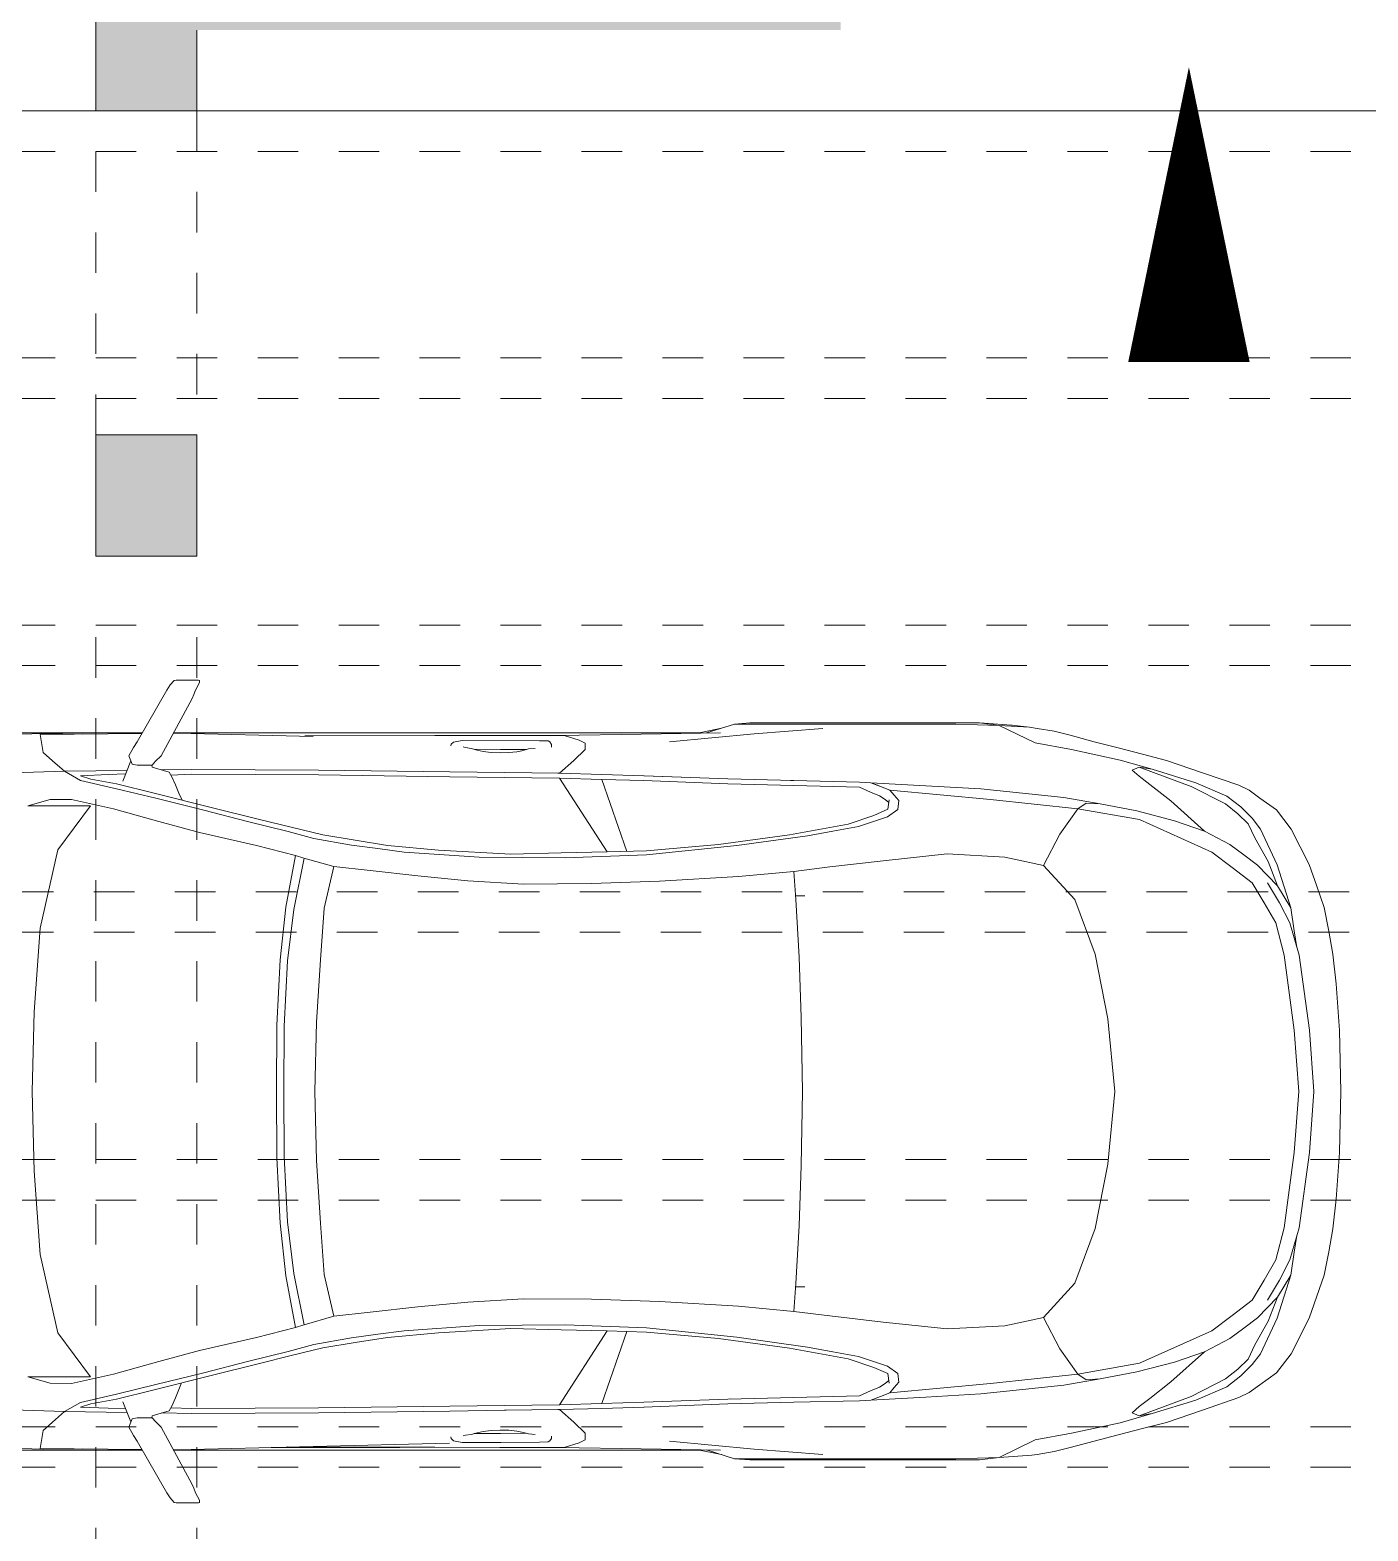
# Model space of a CAD drawing. Header units: metres. Extents: x -686 to 211, y -481 to 125.
# Drawn here: x -289.183 to -285.879, y -443.763 to -440.056 of the extents above; entities that cross this region are included whole.
import ezdxf

# ---------------------------------------------------------------- set-up
doc = ezdxf.new("R2010")
doc.units = ezdxf.units.M
doc.linetypes.add('DIVIDE', pattern=[1.25, 0.5, -0.25, 0, -0.25, 0, -0.25])
doc.layers.add('FLOATINGWINDOWS', color=2, linetype='Continuous', plot=False)
for name, color, linetype in [('SRAFA', 251, 'Continuous'), ('SRAFY', 3, 'Continuous'), ('ZDIVO', 1, 'Continuous')]:
    doc.layers.add(name, color=color, linetype=linetype)
doc.layers.add('T_stafaz', color=253, linetype='Continuous', lineweight=9)

msp = doc.modelspace()

# ---------------------------------------------------------------- hatches: boundary and pattern name
at = {"layer": 'SRAFA', "linetype": 'Continuous', "lineweight": 0}
for points in [[(-288.6208, -437.3055), (-286.9208, -437.3055), (-286.9208, -436.2983), (-287.0208, -436.2983), (-287.0208, -437.2055), (-288.6208, -437.2055), (-288.6208, -436.3055), (-288.9208, -436.3055), (-288.9208, -436.2655), (-289.0208, -436.2655), (-289.0208, -438.6055), (-289.0208, -440.2555), (-288.7708, -440.2555), (-288.7708, -440.0555), (-287.1808, -440.0555), (-287.1808, -439.9555), (-287.2208, -439.9555), (-287.2208, -439.6555), (-288.6208, -439.6555)], [(-288.7708, -441.0555), (-289.0208, -441.0555), (-289.0208, -441.3555), (-288.7708, -441.3555)]]:
    msp.add_hatch(color=256, dxfattribs=at).paths.add_polyline_path(points)

# ---------------------------------------------------------------- linework, layer by layer
at = {"layer": 'FLOATINGWINDOWS', "linetype": 'Continuous', "lineweight": 0, "flags": 128}
msp.add_lwpolyline([(-291.0208, -440.2555), (-291.0208, -446.8555), (-285.7208, -446.8555), (-285.7208, -441.7555), (-285.7208, -440.2555)], close=True, dxfattribs=at)
at = {"layer": 'SRAFY', "linetype": 'DIVIDE', "lineweight": 0, "ltscale": 0.15}
for p, q in [((-284.7208, -440.2555), (-291.0208, -440.2555)), ((-289.0208, -441.2555), (-289.0208, -440.2555)), ((-288.7708, -440.2555), (-288.7708, -441.2555)), ((-290.0208, -440.3555), (-274.5208, -440.3555)), ((-291.0208, -440.8655), (-284.7208, -440.8655)), ((-291.0208, -440.9655), (-284.7208, -440.9655)), ((-291.0208, -441.5255), (-284.7208, -441.5255)), ((-289.0208, -441.5555), (-289.0208, -446.2555)), ((-288.7708, -441.5555), (-288.7708, -446.2555)), ((-291.0208, -441.6255), (-284.7208, -441.6255)), ((-291.0252, -442.184), (-284.7252, -442.184)), ((-291.0252, -442.284), (-284.7252, -442.284)), ((-291.0208, -442.8455), (-284.7208, -442.8455)), ((-291.0208, -442.9455), (-284.7208, -442.9455)), ((-291.0208, -443.5055), (-284.7208, -443.5055)), ((-291.0208, -443.6055), (-284.7208, -443.6055))]:
    msp.add_line(p, q, dxfattribs=at)
at = {"layer": 'T_stafaz', "linetype": 'Continuous'}
for p, q in [((-288.8369, -441.6731), (-288.827, -441.6621)), ((-288.827, -441.6621), (-288.8224, -441.661)), ((-288.8224, -441.661), (-288.7874, -441.661)), ((-288.7874, -441.661), (-288.7673, -441.661)), ((-288.7673, -441.661), (-288.7649, -441.6621)), ((-288.7649, -441.6621), (-288.7649, -441.6674)), ((-288.9189, -441.8133), (-288.8455, -441.6861)), ((-288.8455, -441.6861), (-288.8369, -441.6731)), ((-288.7828, -441.7063), (-288.7788, -441.6971)), ((-288.7788, -441.6971), (-288.7744, -441.6858)), ((-288.7744, -441.6858), (-288.7649, -441.6674)), ((-288.8594, -441.848), (-288.7881, -441.717)), ((-288.7881, -441.717), (-288.7828, -441.7063)), ((-287.512, -441.7918), (-287.4434, -441.7701)), ((-287.4434, -441.7701), (-287.4056, -441.7671)), ((-287.4434, -441.7701), (-287.4006, -441.7697)), ((-287.4056, -441.7671), (-286.8378, -441.7671)), ((-287.4006, -441.7697), (-287.302, -441.7697)), ((-287.302, -441.7697), (-287.2017, -441.7697)), ((-287.2017, -441.7697), (-287.0864, -441.7697)), ((-287.0864, -441.7697), (-286.9824, -441.7697)), ((-286.9824, -441.7697), (-286.8968, -441.7697)), ((-286.8968, -441.7697), (-286.7899, -441.7731)), ((-286.8378, -441.7671), (-286.7899, -441.7731)), ((-286.7587, -441.7725), (-286.8378, -441.7671)), ((-286.7899, -441.7731), (-286.7146, -441.7777)), ((-286.7899, -441.7731), (-286.7005, -441.8164)), ((-286.7587, -441.7725), (-286.7146, -441.7777)), ((-286.7576, -441.7726), (-286.7587, -441.7725)), ((-289.299, -441.7975), (-289.1503, -441.7934)), ((-289.2496, -441.7914), (-289.1241, -441.7914)), ((-289.1577, -441.7956), (-288.9073, -441.7932)), ((-289.1577, -441.7956), (-289.1503, -441.7934)), ((-289.1577, -441.7956), (-289.1503, -441.8399)), ((-289.1503, -441.7934), (-289.0527, -441.7946)), ((-289.1241, -441.7914), (-288.9063, -441.7914)), ((-288.8291, -441.7924), (-288.8189, -441.7923)), ((-288.8286, -441.7914), (-288.5885, -441.7914)), ((-288.8189, -441.7923), (-288.4839, -441.8005)), ((-288.5885, -441.7914), (-288.3053, -441.7914)), ((-288.5047, -441.7989), (-288.1832, -441.7983)), ((-288.3053, -441.7914), (-288.0998, -441.7914)), ((-288.1832, -441.7983), (-288.0231, -441.798)), ((-288.137, -441.8144), (-288.1157, -441.8101)), ((-288.1157, -441.8101), (-287.9249, -441.8109)), ((-288.0998, -441.7914), (-288.0245, -441.7914)), ((-288.0245, -441.7914), (-287.9494, -441.7914)), ((-288.0231, -441.798), (-287.9436, -441.7979)), ((-287.9494, -441.7914), (-287.8306, -441.7914)), ((-287.9436, -441.7979), (-287.864, -441.7977)), ((-287.9249, -441.8109), (-287.9038, -441.8113)), ((-287.9038, -441.8113), (-287.8995, -441.8138)), ((-287.864, -441.7977), (-287.8267, -441.7971)), ((-287.864, -441.7977), (-287.8268, -441.8096)), ((-287.8306, -441.7914), (-287.7119, -441.7914)), ((-287.8268, -441.8096), (-287.812, -441.817)), ((-287.8267, -441.7971), (-287.7224, -441.7954)), ((-287.8267, -441.7971), (-287.7224, -441.7954)), ((-287.7224, -441.7954), (-287.4776, -441.7912)), ((-287.7119, -441.7914), (-287.5946, -441.7914)), ((-287.6034, -441.8137), (-287.3943, -441.7938)), ((-287.5946, -441.7914), (-287.5306, -441.7914)), ((-287.5336, -441.792), (-287.4755, -441.7802)), ((-287.3943, -441.7938), (-287.2247, -441.7806)), ((-286.6957, -441.7805), (-286.7146, -441.7777)), ((-286.6537, -441.7877), (-286.6957, -441.7805)), ((-286.6143, -441.7976), (-286.6537, -441.7877)), ((-286.6143, -441.7976), (-286.555, -441.8133)), ((-289.1503, -441.8399), (-289.1279, -441.8606)), ((-288.9391, -441.848), (-288.9275, -441.8278)), ((-288.9391, -441.848), (-288.931, -441.8686)), ((-288.9275, -441.8278), (-288.9189, -441.8133)), ((-288.8729, -441.8616), (-288.8594, -441.848)), ((-288.1439, -441.8239), (-288.143, -441.8196)), ((-288.143, -441.8196), (-288.137, -441.8144)), ((-288.1137, -441.8264), (-288.1075, -441.828)), ((-288.1075, -441.828), (-288.0933, -441.8299)), ((-288.0933, -441.8299), (-288.0788, -441.8343)), ((-288.0859, -441.8321), (-288.0208, -441.8325)), ((-288.0788, -441.8343), (-288.0643, -441.8373)), ((-288.0643, -441.8373), (-288.0443, -441.8398)), ((-288.0443, -441.8398), (-288.0223, -441.8408)), ((-288.0223, -441.8408), (-288.0004, -441.8402)), ((-288.0208, -441.8325), (-287.9572, -441.8328)), ((-288.0004, -441.8402), (-287.9811, -441.8382)), ((-287.9811, -441.8382), (-287.9684, -441.8357)), ((-287.9684, -441.8357), (-287.9517, -441.8314)), ((-287.9517, -441.8314), (-287.9355, -441.83)), ((-287.8995, -441.8138), (-287.895, -441.8199)), ((-287.8951, -441.8269), (-287.895, -441.826)), ((-287.895, -441.826), (-287.895, -441.8199)), ((-287.84, -441.8602), (-287.812, -441.8329)), ((-287.812, -441.817), (-287.812, -441.8329)), ((-286.7005, -441.8164), (-286.611, -441.8327)), ((-286.611, -441.8327), (-286.4908, -441.8586)), ((-286.555, -441.8133), (-286.5551, -441.8133)), ((-286.4952, -441.8289), (-286.555, -441.8133)), ((-286.4353, -441.8444), (-286.4952, -441.8289)), ((-286.3763, -441.8598), (-286.4353, -441.8444)), ((-289.2255, -441.8906), (-289.0978, -441.8865)), ((-289.1279, -441.8606), (-289.0978, -441.8865)), ((-288.9432, -441.8842), (-289.0979, -441.8865)), ((-289.0978, -441.8865), (-288.9432, -441.8842)), ((-289.0978, -441.8865), (-289.0586, -441.9093)), ((-288.9537, -441.9109), (-288.934, -441.861)), ((-288.931, -441.8686), (-288.9184, -441.8711)), ((-288.9184, -441.8711), (-288.9016, -441.8711)), ((-288.9016, -441.8711), (-288.8815, -441.8711)), ((-288.8826, -441.8711), (-288.8812, -441.876)), ((-288.8815, -441.8711), (-288.8729, -441.8616)), ((-288.8812, -441.876), (-288.8397, -441.8886)), ((-288.8584, -441.8829), (-288.7839, -441.8818)), ((-288.7839, -441.8818), (-288.8584, -441.8829)), ((-288.8584, -441.8829), (-288.7839, -441.8818)), ((-288.7839, -441.8818), (-288.4706, -441.8833)), ((-288.4706, -441.8833), (-288.7839, -441.8818)), ((-288.7839, -441.8818), (-288.4706, -441.8833)), ((-288.4706, -441.8833), (-288.1464, -441.8877)), ((-288.1463, -441.8877), (-288.4706, -441.8833)), ((-288.4706, -441.8833), (-288.1464, -441.8877)), ((-287.8751, -441.8914), (-287.84, -441.8602)), ((-286.4908, -441.8586), (-286.4113, -441.8816)), ((-286.461, -441.8833), (-286.4435, -441.8764)), ((-286.461, -441.8833), (-286.4433, -441.8989)), ((-286.4435, -441.8764), (-286.3156, -441.9241)), ((-286.4435, -441.8764), (-286.4113, -441.8816)), ((-286.4113, -441.8816), (-286.3034, -441.9148)), ((-286.2875, -441.8903), (-286.3763, -441.8598)), ((-289.0586, -441.8973), (-288.9899, -441.8946)), ((-289.0586, -441.8973), (-289.0326, -441.9057)), ((-289.0586, -441.9093), (-288.9694, -441.9297)), ((-289.0326, -441.9057), (-288.9694, -441.9173)), ((-288.9899, -441.8946), (-288.9466, -441.8929)), ((-288.9694, -441.9173), (-288.8765, -441.9403)), ((-288.8397, -441.8886), (-288.8329, -441.8998)), ((-288.8353, -441.8959), (-288.7839, -441.8939)), ((-288.8329, -441.8998), (-288.8236, -441.9203)), ((-288.8236, -441.9203), (-288.8156, -441.9403)), ((-288.7839, -441.8939), (-288.4706, -441.8954)), ((-288.4706, -441.8954), (-288.1464, -441.8998)), ((-288.1464, -441.8877), (-288.0116, -441.8895)), ((-288.1464, -441.8877), (-288.0116, -441.8895)), ((-288.1464, -441.8998), (-288.0116, -441.9016)), ((-288.0116, -441.8895), (-288.1463, -441.8877)), ((-288.0116, -441.8895), (-287.9434, -441.8905)), ((-288.0116, -441.8895), (-287.9434, -441.8905)), ((-288.0116, -441.9016), (-287.9434, -441.9025)), ((-287.9434, -441.8905), (-287.8751, -441.8914)), ((-287.9434, -441.8905), (-287.8751, -441.8914)), ((-287.9434, -441.9025), (-287.8751, -441.9034)), ((-287.8751, -441.8914), (-287.8797, -441.8913)), ((-287.8751, -441.8914), (-287.771, -441.8943)), ((-287.7709, -441.8943), (-287.8751, -441.8914)), ((-287.8751, -441.8914), (-287.771, -441.8943)), ((-287.8751, -441.9034), (-287.771, -441.9064)), ((-287.8751, -441.9034), (-287.7577, -442.0856)), ((-287.771, -441.8943), (-287.6668, -441.8973)), ((-287.771, -441.8943), (-287.6668, -441.8973)), ((-287.771, -441.9064), (-287.6668, -441.9094)), ((-287.771, -441.9064), (-287.7093, -442.0842)), ((-287.6667, -441.8973), (-287.7709, -441.8943)), ((-287.6668, -441.8973), (-287.4597, -441.9053)), ((-287.6668, -441.9094), (-287.4597, -441.9174)), ((-287.4596, -441.9053), (-287.6667, -441.8973)), ((-287.4597, -441.9053), (-287.297, -441.9094)), ((-287.4597, -441.9174), (-287.297, -441.9214)), ((-287.297, -441.9094), (-287.4596, -441.9053)), ((-287.305, -441.9092), (-287.297, -441.9094)), ((-287.297, -441.9094), (-287.1344, -441.9134)), ((-287.1344, -441.9134), (-287.297, -441.9094)), ((-287.297, -441.9094), (-287.1344, -441.9134)), ((-287.297, -441.9214), (-287.1344, -441.9255)), ((-287.1344, -441.9134), (-287.1065, -441.9149)), ((-287.1065, -441.9149), (-287.1344, -441.9134)), ((-287.1344, -441.9134), (-287.1065, -441.9149)), ((-287.1065, -441.9149), (-287.0825, -441.9241)), ((-287.1065, -441.9149), (-286.9706, -441.9224)), ((-287.1065, -441.9149), (-287.0945, -441.9195)), ((-286.9706, -441.9224), (-287.1065, -441.9149)), ((-287.0945, -441.9195), (-287.0825, -441.9241)), ((-287.0825, -441.9241), (-287.0593, -441.9329)), ((-287.0825, -441.9241), (-287.0593, -441.9329)), ((-286.9706, -441.9224), (-286.8347, -441.9301)), ((-286.8346, -441.9301), (-286.9706, -441.9224)), ((-286.4433, -441.8989), (-286.4172, -441.9188)), ((-286.4172, -441.9188), (-286.3652, -441.9596)), ((-286.3156, -441.9241), (-286.2303, -441.9672)), ((-286.3034, -441.9148), (-286.2273, -441.9475)), ((-286.1978, -441.9209), (-286.2875, -441.8903)), ((-286.1718, -441.9332), (-286.1978, -441.9209)), ((-289.1884, -441.972), (-289.133, -441.9563)), ((-289.133, -441.9563), (-289.081, -441.9559)), ((-289.081, -441.9559), (-288.9769, -441.9789)), ((-288.9694, -441.9297), (-288.8728, -441.9529)), ((-288.8765, -441.9403), (-288.7389, -441.9748)), ((-288.8728, -441.9529), (-288.7538, -441.9825)), ((-288.8156, -441.9403), (-288.8077, -441.9575)), ((-288.8077, -441.9576), (-288.8077, -441.9575)), ((-287.1344, -441.9255), (-287.1073, -441.9377)), ((-287.1344, -441.9255), (-287.1073, -441.9377)), ((-287.1073, -441.9377), (-287.0849, -441.9467)), ((-287.1073, -441.9377), (-287.0849, -441.9467)), ((-287.0849, -441.9467), (-287.0709, -441.9558)), ((-287.0849, -441.9467), (-287.0709, -441.9558)), ((-287.0709, -441.9558), (-287.0623, -441.9634)), ((-287.0709, -441.9558), (-287.0623, -441.9634)), ((-287.0646, -441.9802), (-287.0615, -441.9567)), ((-287.0593, -441.9329), (-286.9351, -441.9444)), ((-287.0593, -441.9329), (-287.0485, -441.9458)), ((-287.0593, -441.9329), (-287.0485, -441.9458)), ((-287.0485, -441.9458), (-287.0371, -441.959)), ((-287.0399, -441.9807), (-287.0371, -441.959)), ((-286.9351, -441.9444), (-286.8109, -441.9558)), ((-286.8347, -441.9301), (-286.7322, -441.9408)), ((-286.8346, -441.9301), (-286.8347, -441.9301)), ((-286.7321, -441.9408), (-286.8346, -441.9301)), ((-286.8109, -441.9558), (-286.7031, -441.9674)), ((-286.7322, -441.9408), (-286.6296, -441.9516)), ((-286.6296, -441.9516), (-286.7321, -441.9408)), ((-286.6296, -441.9516), (-286.5403, -441.9671)), ((-286.3652, -441.9596), (-286.2826, -442.0342)), ((-286.2273, -441.9475), (-286.1928, -441.9746)), ((-286.1457, -441.9527), (-286.1718, -441.9332)), ((-286.1049, -441.9819), (-286.1457, -441.9527)), ((-289.1884, -441.972), (-289.0548, -441.972)), ((-289.1145, -442.0807), (-289.0334, -441.972)), ((-289.0548, -441.972), (-289.0334, -441.972)), ((-288.9769, -441.9789), (-288.8653, -442.0101)), ((-288.7538, -441.9825), (-288.6459, -442.0104)), ((-288.7389, -441.9748), (-288.6162, -442.0055)), ((-287.1626, -442.0168), (-287.0994, -441.9953)), ((-287.0994, -441.9953), (-287.0646, -441.9802)), ((-287.0652, -441.9986), (-287.0399, -441.9807)), ((-286.7031, -441.9674), (-286.5953, -441.979)), ((-286.64, -442.0417), (-286.5953, -441.979)), ((-286.5953, -441.979), (-286.5744, -441.9651)), ((-286.5953, -441.979), (-286.4429, -442.0059)), ((-286.5744, -441.9651), (-286.5403, -441.9671)), ((-286.5403, -441.9671), (-286.4495, -441.9845)), ((-286.4495, -441.9845), (-286.3563, -442.0085)), ((-286.2303, -441.9672), (-286.2001, -441.9912)), ((-286.2001, -441.9912), (-286.1743, -442.016)), ((-286.1928, -441.9746), (-286.1648, -442.0024)), ((-286.0686, -442.0292), (-286.1049, -441.9819)), ((-288.8653, -442.0101), (-288.7649, -442.0373)), ((-288.6459, -442.0104), (-288.5456, -442.0352)), ((-288.6162, -442.0055), (-288.5381, -442.0246)), ((-288.5456, -442.0352), (-288.4823, -442.0524)), ((-288.5381, -442.0246), (-288.4601, -442.0438)), ((-287.3076, -442.0431), (-287.2351, -442.03)), ((-287.263, -442.0459), (-287.2003, -442.0343)), ((-287.2351, -442.03), (-287.1626, -442.0168)), ((-287.2003, -442.0343), (-287.1366, -442.0225)), ((-287.1366, -442.0225), (-287.0652, -441.9986)), ((-286.4429, -442.0059), (-286.264, -442.0863)), ((-286.3563, -442.0085), (-286.2826, -442.0342)), ((-286.2826, -442.0342), (-286.2512, -442.0507)), ((-286.1743, -442.016), (-286.1583, -442.051)), ((-286.1648, -442.0024), (-286.1441, -442.0292)), ((-286.1441, -442.0292), (-286.1029, -442.1172)), ((-286.0241, -442.117), (-286.0686, -442.0292)), ((-288.7649, -442.0373), (-288.6235, -442.0697)), ((-288.6235, -442.0697), (-288.5275, -442.0944)), ((-288.4823, -442.0524), (-288.3894, -442.069)), ((-288.4601, -442.0438), (-288.3801, -442.0567)), ((-288.3894, -442.069), (-288.3242, -442.0775)), ((-288.3801, -442.0567), (-288.3002, -442.0696)), ((-288.3002, -442.0696), (-288.1739, -442.0809)), ((-287.6608, -442.0829), (-287.4823, -442.067)), ((-287.6608, -442.0931), (-287.4377, -442.0698)), ((-287.4823, -442.067), (-287.3076, -442.0431)), ((-287.4377, -442.0698), (-287.263, -442.0459)), ((-286.6796, -442.1189), (-286.64, -442.0417)), ((-286.2512, -442.0507), (-286.2199, -442.0672)), ((-286.2199, -442.0672), (-286.1856, -442.0926)), ((-286.1583, -442.051), (-286.125, -442.1096)), ((-289.1578, -442.2743), (-289.1145, -442.0807)), ((-288.5276, -442.0944), (-288.5512, -442.2221)), ((-288.5316, -442.2275), (-288.5064, -442.1008)), ((-288.5275, -442.0944), (-288.5065, -442.1007)), ((-288.5275, -442.0945), (-288.5275, -442.0944)), ((-288.5065, -442.1007), (-288.4324, -442.1219)), ((-288.3242, -442.0775), (-288.2594, -442.0861)), ((-288.2594, -442.0861), (-288.0735, -442.0989)), ((-288.1739, -442.0809), (-287.9954, -442.0914)), ((-288.0735, -442.0989), (-287.9676, -442.0997)), ((-287.9954, -442.0914), (-287.8715, -442.0881)), ((-287.9676, -442.0997), (-287.8616, -442.1004)), ((-287.8715, -442.0881), (-287.7577, -442.0856)), ((-287.8616, -442.1004), (-287.6608, -442.0931)), ((-287.7577, -442.0856), (-287.6608, -442.0829)), ((-287.2075, -442.1225), (-287.076, -442.1074)), ((-287.076, -442.1074), (-286.9183, -442.0907)), ((-286.9183, -442.0907), (-286.7751, -442.0985)), ((-286.7751, -442.0985), (-286.6796, -442.1189)), ((-286.264, -442.0863), (-286.2141, -442.124)), ((-286.1856, -442.0926), (-286.1512, -442.1182)), ((-288.4566, -442.2246), (-288.4324, -442.1219)), ((-288.4324, -442.1219), (-288.3432, -442.1317)), ((-288.4324, -442.1219), (-288.4324, -442.1219)), ((-288.3432, -442.1317), (-288.2255, -442.1451)), ((-288.2255, -442.1451), (-288.1016, -442.1567)), ((-287.4336, -442.1467), (-287.2969, -442.1336)), ((-287.2969, -442.1336), (-287.2075, -442.1225)), ((-287.2969, -442.1336), (-287.2916, -442.203)), ((-286.6796, -442.1189), (-286.6029, -442.2034)), ((-286.6796, -442.1189), (-286.6029, -442.2034)), ((-286.6795, -442.1187), (-286.6795, -442.1189)), ((-286.2141, -442.124), (-286.1642, -442.1617)), ((-286.1512, -442.1182), (-286.1264, -442.1435)), ((-286.1264, -442.1435), (-286.1017, -442.169)), ((-286.125, -442.1096), (-286.1017, -442.169)), ((-286.1029, -442.1172), (-286.0695, -442.2236)), ((-286.0053, -442.1702), (-286.0241, -442.117)), ((-288.1016, -442.1567), (-287.9646, -442.1654)), ((-287.9646, -442.1654), (-287.7967, -442.164)), ((-287.7967, -442.164), (-287.6281, -442.158)), ((-287.6281, -442.158), (-287.4336, -442.1467)), ((-286.1642, -442.1617), (-286.1353, -442.2113)), ((-286.127, -442.1617), (-286.0971, -442.2113)), ((-286.1017, -442.169), (-286.0695, -442.2236)), ((-286.1017, -442.169), (-286.0695, -442.2236)), ((-285.9865, -442.2233), (-286.0053, -442.1702)), ((-287.2693, -442.1944), (-287.2922, -442.1944)), ((-287.2916, -442.203), (-287.2833, -442.3456)), ((-286.6029, -442.2034), (-286.5526, -442.3385)), ((-286.6029, -442.2034), (-286.5526, -442.3385)), ((-286.1353, -442.2113), (-286.1064, -442.2609)), ((-286.0971, -442.2113), (-286.0713, -442.2609)), ((-288.5512, -442.2221), (-288.5652, -442.352)), ((-288.5474, -442.3548), (-288.5316, -442.2275)), ((-288.4659, -442.352), (-288.4566, -442.2246)), ((-286.0695, -442.2236), (-286.0605, -442.2805)), ((-285.9756, -442.2811), (-285.9865, -442.2233)), ((-289.1731, -442.4805), (-289.1578, -442.2743)), ((-286.1064, -442.2609), (-286.0858, -442.3407)), ((-286.0713, -442.2609), (-286.0486, -442.3407)), ((-286.0605, -442.2805), (-286.054, -442.3217)), ((-286.0605, -442.2805), (-286.054, -442.3217)), ((-285.965, -442.3378), (-285.9756, -442.2811)), ((-288.5652, -442.352), (-288.5735, -442.5136)), ((-288.5557, -442.5163), (-288.5474, -442.3548)), ((-288.4753, -442.5063), (-288.4659, -442.352)), ((-287.2833, -442.3456), (-287.2787, -442.4943)), ((-286.5526, -442.3385), (-286.5207, -442.4976)), ((-286.0858, -442.3407), (-286.0606, -442.5262)), ((-286.0486, -442.3407), (-286.0234, -442.5262)), ((-285.957, -442.4113), (-285.965, -442.3378)), ((-285.9491, -442.527), (-285.957, -442.4113)), ((-289.1779, -442.6772), (-289.1731, -442.4805)), ((-288.5735, -442.5136), (-288.5745, -442.6772)), ((-288.5561, -442.6772), (-288.5557, -442.5163)), ((-288.4798, -442.6772), (-288.4753, -442.5063)), ((-287.2787, -442.4943), (-287.2755, -442.6772)), ((-286.5207, -442.4976), (-286.5042, -442.6772)), ((-286.0606, -442.5262), (-286.0492, -442.6772)), ((-286.0234, -442.5262), (-286.012, -442.6772)), ((-285.9454, -442.6772), (-285.9491, -442.527)), ((-285.9491, -442.527), (-285.9454, -442.6772)), ((-289.1779, -442.6772), (-289.1731, -442.874)), ((-288.5735, -442.8409), (-288.5745, -442.6772)), ((-288.5561, -442.6772), (-288.5557, -442.8382)), ((-288.4798, -442.6772), (-288.4753, -442.8481)), ((-287.2787, -442.8602), (-287.2755, -442.6772)), ((-286.5207, -442.8569), (-286.5042, -442.6772)), ((-286.0606, -442.8282), (-286.0492, -442.6772)), ((-286.0234, -442.8282), (-286.012, -442.6772)), ((-285.9491, -442.8276), (-285.9454, -442.6772)), ((-288.5652, -443.0024), (-288.5735, -442.8409)), ((-288.5557, -442.8382), (-288.5474, -442.9997)), ((-288.4753, -442.8481), (-288.4659, -443.0024)), ((-286.0858, -443.0138), (-286.0606, -442.8282)), ((-286.0486, -443.0138), (-286.0234, -442.8282)), ((-285.9491, -442.8278), (-285.957, -442.9432)), ((-289.1731, -442.874), (-289.1578, -443.0802)), ((-287.2833, -443.0088), (-287.2787, -442.8602)), ((-286.5526, -443.016), (-286.5207, -442.8569)), ((-285.957, -442.9432), (-285.965, -443.0167)), ((-288.5512, -443.1324), (-288.5652, -443.0024)), ((-288.5474, -442.9997), (-288.5316, -443.1268)), ((-288.4659, -443.0024), (-288.4566, -443.1298)), ((-287.2916, -443.1515), (-287.2833, -443.0088)), ((-286.6029, -443.1511), (-286.5526, -443.016)), ((-286.6029, -443.1511), (-286.5526, -443.016)), ((-286.1064, -443.0935), (-286.0858, -443.0138)), ((-286.0713, -443.0935), (-286.0486, -443.0138)), ((-286.0605, -443.0739), (-286.054, -443.0328)), ((-285.965, -443.0167), (-285.9756, -443.0733)), ((-285.9756, -443.0733), (-285.9865, -443.1312)), ((-289.1578, -443.0802), (-289.1145, -443.2738)), ((-286.1353, -443.1431), (-286.1064, -443.0935)), ((-286.0971, -443.1431), (-286.0713, -443.0935)), ((-286.0695, -443.1309), (-286.0605, -443.0739)), ((-288.5276, -443.26), (-288.5512, -443.1324)), ((-288.5316, -443.1268), (-288.5064, -443.2537)), ((-288.4566, -443.1298), (-288.4324, -443.2325)), ((-286.1642, -443.1927), (-286.1353, -443.1431)), ((-286.127, -443.1927), (-286.0971, -443.1431)), ((-286.1029, -443.2373), (-286.0695, -443.1309)), ((-286.1017, -443.1855), (-286.0695, -443.1309)), ((-285.9865, -443.1312), (-286.0241, -443.2375)), ((-287.2969, -443.2209), (-287.2916, -443.1515)), ((-287.2922, -443.16), (-287.2693, -443.16)), ((-286.6796, -443.2356), (-286.6029, -443.1511)), ((-286.6796, -443.2356), (-286.6029, -443.1511)), ((-288.3432, -443.2228), (-288.2255, -443.2093)), ((-288.2255, -443.2093), (-288.1016, -443.1977)), ((-288.1016, -443.1977), (-287.9646, -443.1891)), ((-287.9646, -443.1891), (-287.7967, -443.1904)), ((-287.7967, -443.1904), (-287.6281, -443.1964)), ((-287.6281, -443.1964), (-287.4336, -443.2077)), ((-287.4336, -443.2077), (-287.2969, -443.2209)), ((-287.2969, -443.2209), (-287.2075, -443.2319)), ((-286.2141, -443.2304), (-286.1642, -443.1927)), ((-286.1512, -443.2363), (-286.1264, -443.2109)), ((-286.1264, -443.2109), (-286.1017, -443.1855)), ((-286.125, -443.2448), (-286.1017, -443.1855)), ((-288.5275, -443.26), (-288.5065, -443.2538)), ((-288.5064, -443.2537), (-288.4324, -443.2325)), ((-288.4324, -443.2325), (-288.3432, -443.2228)), ((-288.2594, -443.2684), (-288.0735, -443.2556)), ((-288.0735, -443.2556), (-287.9676, -443.2548)), ((-287.9676, -443.2548), (-287.8616, -443.2541)), ((-287.8616, -443.2541), (-287.6608, -443.2613)), ((-287.2075, -443.2319), (-287.076, -443.247)), ((-287.076, -443.247), (-286.9183, -443.2637)), ((-286.9183, -443.2637), (-286.7751, -443.256)), ((-286.7751, -443.256), (-286.6796, -443.2356)), ((-286.6796, -443.2356), (-286.64, -443.3127)), ((-286.6795, -443.2357), (-286.6795, -443.2356)), ((-286.264, -443.2682), (-286.2141, -443.2304)), ((-286.1856, -443.2618), (-286.1512, -443.2363)), ((-286.1583, -443.3035), (-286.125, -443.2448)), ((-286.1441, -443.3253), (-286.1029, -443.2373)), ((-286.0241, -443.2375), (-286.0686, -443.3253)), ((-289.1145, -443.2738), (-289.0334, -443.3824)), ((-288.7649, -443.3171), (-288.6235, -443.2847)), ((-288.6235, -443.2847), (-288.5275, -443.26)), ((-288.5275, -443.26), (-288.5275, -443.26)), ((-288.4823, -443.302), (-288.3894, -443.2855)), ((-288.3894, -443.2855), (-288.3242, -443.2769)), ((-288.3801, -443.2977), (-288.3002, -443.2848)), ((-288.3242, -443.2769), (-288.2594, -443.2684)), ((-288.3002, -443.2848), (-288.1739, -443.2736)), ((-288.1739, -443.2736), (-287.9954, -443.263)), ((-287.9954, -443.263), (-287.8715, -443.2663)), ((-287.8751, -443.451), (-287.7577, -443.2689)), ((-287.8715, -443.2663), (-287.7577, -443.2689)), ((-287.771, -443.448), (-287.7093, -443.2702)), ((-287.7577, -443.2689), (-287.6608, -443.2716)), ((-287.6608, -443.2613), (-287.4377, -443.2846)), ((-287.6608, -443.2716), (-287.4823, -443.2875)), ((-287.4823, -443.2875), (-287.3076, -443.3113)), ((-287.4377, -443.2846), (-287.263, -443.3086)), ((-286.4429, -443.3485), (-286.264, -443.2682)), ((-286.2512, -443.3038), (-286.2199, -443.2873)), ((-286.2199, -443.2873), (-286.1856, -443.2618)), ((-288.8653, -443.3443), (-288.7649, -443.3171)), ((-288.6459, -443.3441), (-288.5456, -443.3192)), ((-288.6162, -443.3489), (-288.5381, -443.3298)), ((-288.5456, -443.3192), (-288.4823, -443.302)), ((-288.5381, -443.3298), (-288.4601, -443.3106)), ((-288.4601, -443.3106), (-288.3801, -443.2977)), ((-287.3076, -443.3113), (-287.2351, -443.3245)), ((-287.263, -443.3086), (-287.2003, -443.3202)), ((-287.2351, -443.3245), (-287.1626, -443.3377)), ((-287.2003, -443.3202), (-287.1366, -443.3319)), ((-287.1366, -443.3319), (-287.0652, -443.3559)), ((-286.64, -443.3127), (-286.5953, -443.3755)), ((-286.3652, -443.3949), (-286.2826, -443.3203)), ((-286.3563, -443.3459), (-286.2826, -443.3203)), ((-286.2826, -443.3203), (-286.2512, -443.3038)), ((-286.1743, -443.3385), (-286.1583, -443.3035)), ((-286.1648, -443.352), (-286.1441, -443.3253)), ((-286.0686, -443.3253), (-286.1049, -443.3726)), ((-288.9769, -443.3756), (-288.8653, -443.3443)), ((-288.7538, -443.372), (-288.6459, -443.3441)), ((-288.7389, -443.3796), (-288.6162, -443.3489)), ((-287.1626, -443.3377), (-287.0994, -443.3592)), ((-287.0994, -443.3592), (-287.0646, -443.3743)), ((-287.0652, -443.3559), (-287.0399, -443.3738)), ((-286.5953, -443.3755), (-286.4429, -443.3485)), ((-286.5953, -443.3755), (-286.4429, -443.3485)), ((-286.5403, -443.3873), (-286.4495, -443.3699)), ((-286.4495, -443.3699), (-286.3563, -443.3459)), ((-286.2303, -443.3872), (-286.2001, -443.3632)), ((-286.2001, -443.3632), (-286.1743, -443.3385)), ((-286.1928, -443.3798), (-286.1648, -443.352)), ((-289.1884, -443.3824), (-289.0548, -443.3824)), ((-289.1884, -443.3824), (-289.133, -443.3981)), ((-289.133, -443.3981), (-289.081, -443.3985)), ((-289.081, -443.3985), (-288.9769, -443.3756)), ((-289.0548, -443.3824), (-289.0334, -443.3824)), ((-288.9694, -443.4248), (-288.8728, -443.4015)), ((-288.8765, -443.4141), (-288.7389, -443.3796)), ((-288.8728, -443.4015), (-288.7538, -443.372)), ((-288.8236, -443.4341), (-288.8089, -443.3972)), ((-288.8077, -443.3968), (-288.8077, -443.3969)), ((-287.0849, -443.4078), (-287.0709, -443.3986)), ((-287.0849, -443.4078), (-287.0709, -443.3986)), ((-287.0709, -443.3986), (-287.0623, -443.391)), ((-287.0709, -443.3986), (-287.0623, -443.391)), ((-287.0646, -443.3743), (-287.0615, -443.3977)), ((-287.0485, -443.4087), (-287.0371, -443.3955)), ((-287.0399, -443.3738), (-287.0371, -443.3955)), ((-286.9351, -443.4101), (-286.8109, -443.3986)), ((-286.8109, -443.3986), (-286.7031, -443.387)), ((-286.7322, -443.4136), (-286.6296, -443.4028)), ((-286.6296, -443.4028), (-286.7321, -443.4136)), ((-286.7031, -443.387), (-286.5953, -443.3755)), ((-286.6296, -443.4028), (-286.5403, -443.3873)), ((-286.5953, -443.3755), (-286.5744, -443.3894)), ((-286.5744, -443.3894), (-286.5403, -443.3873)), ((-286.4172, -443.4356), (-286.3652, -443.3949)), ((-286.3156, -443.4304), (-286.2303, -443.3872)), ((-286.3034, -443.4396), (-286.2273, -443.407)), ((-286.2273, -443.407), (-286.1928, -443.3798)), ((-286.1457, -443.4017), (-286.1718, -443.4212)), ((-286.1049, -443.3726), (-286.1457, -443.4017)), ((-289.0586, -443.4452), (-288.9694, -443.4248)), ((-289.0326, -443.4487), (-288.9694, -443.4371)), ((-288.9694, -443.4371), (-288.8765, -443.4141)), ((-288.9537, -443.4436), (-288.934, -443.4934)), ((-288.8329, -443.4546), (-288.8236, -443.4341)), ((-287.6668, -443.4451), (-287.4597, -443.437)), ((-287.4597, -443.437), (-287.297, -443.433)), ((-287.4597, -443.437), (-287.4541, -443.4369)), ((-287.297, -443.433), (-287.1344, -443.429)), ((-287.297, -443.4451), (-287.1344, -443.4411)), ((-287.1344, -443.429), (-287.1073, -443.4167)), ((-287.1344, -443.429), (-287.1073, -443.4167)), ((-287.1344, -443.4411), (-287.1065, -443.4395)), ((-287.1065, -443.4395), (-287.1344, -443.4411)), ((-287.1073, -443.4167), (-287.0849, -443.4078)), ((-287.1073, -443.4167), (-287.0849, -443.4078)), ((-287.1065, -443.4395), (-287.0825, -443.4304)), ((-287.1065, -443.4395), (-286.9706, -443.432)), ((-286.9706, -443.432), (-287.1065, -443.4395)), ((-287.0825, -443.4304), (-287.0593, -443.4215)), ((-287.0593, -443.4215), (-287.0485, -443.4087)), ((-287.0593, -443.4215), (-287.0485, -443.4087)), ((-287.0593, -443.4215), (-286.9351, -443.4101)), ((-286.9706, -443.432), (-286.8347, -443.4244)), ((-286.8346, -443.4244), (-286.9706, -443.432)), ((-286.8347, -443.4244), (-286.7322, -443.4136)), ((-286.8346, -443.4244), (-286.8347, -443.4244)), ((-286.7321, -443.4136), (-286.8346, -443.4244)), ((-286.4435, -443.4781), (-286.3156, -443.4304)), ((-286.4433, -443.4555), (-286.4172, -443.4356)), ((-286.4113, -443.4728), (-286.3034, -443.4396)), ((-286.1978, -443.4335), (-286.2875, -443.4642)), ((-286.1718, -443.4212), (-286.1978, -443.4335)), ((-289.2255, -443.4639), (-289.0978, -443.4679)), ((-289.1279, -443.4939), (-289.0978, -443.4679)), ((-288.9432, -443.4702), (-289.0979, -443.4679)), ((-289.0978, -443.4679), (-289.0586, -443.4452)), ((-289.0978, -443.4679), (-288.9432, -443.4702)), ((-289.0586, -443.4571), (-289.0326, -443.4487)), ((-289.0586, -443.4571), (-288.9899, -443.4599)), ((-288.9899, -443.4599), (-288.9466, -443.4616)), ((-288.8826, -443.4833), (-288.8812, -443.4785)), ((-288.8812, -443.4785), (-288.8397, -443.4658)), ((-288.8584, -443.4715), (-288.7839, -443.4726)), ((-288.7839, -443.4726), (-288.8584, -443.4715)), ((-288.8397, -443.4658), (-288.8329, -443.4546)), ((-288.8353, -443.4585), (-288.7839, -443.4606)), ((-288.7839, -443.4606), (-288.4706, -443.4591)), ((-288.7839, -443.4726), (-288.4706, -443.4711)), ((-288.4706, -443.4711), (-288.7839, -443.4726)), ((-288.4706, -443.4591), (-288.1464, -443.4546)), ((-288.4706, -443.4711), (-288.1464, -443.4667)), ((-288.1463, -443.4667), (-288.4706, -443.4711)), ((-288.1464, -443.4546), (-288.0116, -443.4528)), ((-288.1464, -443.4667), (-288.0116, -443.4649)), ((-288.0116, -443.4528), (-287.9434, -443.4519)), ((-288.0116, -443.4649), (-287.9434, -443.464)), ((-288.007, -443.4648), (-288.0116, -443.4649)), ((-287.9434, -443.4519), (-287.8751, -443.451)), ((-287.9434, -443.464), (-287.8751, -443.4631)), ((-287.8751, -443.4631), (-287.8797, -443.4631)), ((-287.8751, -443.451), (-287.771, -443.448)), ((-287.8751, -443.4631), (-287.771, -443.4602)), ((-287.7709, -443.4602), (-287.8751, -443.4631)), ((-287.8751, -443.4631), (-287.84, -443.4943)), ((-287.771, -443.448), (-287.6668, -443.4451)), ((-287.771, -443.4602), (-287.6668, -443.4571)), ((-287.6667, -443.4571), (-287.7709, -443.4602)), ((-287.6668, -443.4571), (-287.4597, -443.4491)), ((-287.4597, -443.4491), (-287.297, -443.4451)), ((-286.4908, -443.4959), (-286.4113, -443.4728)), ((-286.461, -443.4711), (-286.4433, -443.4555)), ((-286.461, -443.4711), (-286.4435, -443.4781)), ((-286.461, -443.4711), (-286.4435, -443.4781)), ((-286.4435, -443.4781), (-286.4113, -443.4728)), ((-286.4435, -443.4781), (-286.4113, -443.4728)), ((-286.2875, -443.4642), (-286.3763, -443.4947)), ((-289.1577, -443.5588), (-289.1503, -443.5146)), ((-289.1503, -443.5146), (-289.1279, -443.4939)), ((-288.9391, -443.5064), (-288.931, -443.4858)), ((-288.9391, -443.5064), (-288.9275, -443.5267)), ((-288.931, -443.4858), (-288.9184, -443.4833)), ((-288.9184, -443.4833), (-288.9016, -443.4833)), ((-288.9016, -443.4833), (-288.8815, -443.4833)), ((-288.8815, -443.4833), (-288.8729, -443.4929)), ((-288.8729, -443.4929), (-288.8594, -443.5064)), ((-288.8594, -443.5064), (-288.7881, -443.6374)), ((-288.0788, -443.5201), (-288.0643, -443.5171)), ((-288.0643, -443.5171), (-288.0443, -443.5147)), ((-288.0443, -443.5147), (-288.0223, -443.5137)), ((-288.0223, -443.5137), (-288.0004, -443.5143)), ((-288.0004, -443.5143), (-287.9811, -443.5163)), ((-287.9811, -443.5163), (-287.9684, -443.5187)), ((-287.84, -443.4943), (-287.812, -443.5215)), ((-286.611, -443.5217), (-286.4908, -443.4959)), ((-286.4353, -443.5101), (-286.4952, -443.5255)), ((-286.3763, -443.4947), (-286.4353, -443.5101)), ((-288.9275, -443.5267), (-288.9189, -443.5411)), ((-288.9189, -443.5411), (-288.8455, -443.6684)), ((-288.8189, -443.5622), (-288.4839, -443.5539)), ((-288.4839, -443.5539), (-288.1472, -443.5457)), ((-288.1439, -443.5306), (-288.143, -443.5348)), ((-288.143, -443.5348), (-288.137, -443.5401)), ((-288.137, -443.5401), (-288.1157, -443.5444)), ((-288.1157, -443.5444), (-288.0202, -443.544)), ((-288.1137, -443.5281), (-288.1075, -443.5265)), ((-288.1075, -443.5265), (-288.0933, -443.5245)), ((-288.0933, -443.5245), (-288.0788, -443.5201)), ((-288.0859, -443.5223), (-288.0208, -443.522)), ((-288.0208, -443.522), (-287.9572, -443.5216)), ((-288.0202, -443.544), (-287.9249, -443.5435)), ((-287.9684, -443.5187), (-287.9517, -443.523)), ((-287.9517, -443.523), (-287.9355, -443.5244)), ((-287.9249, -443.5435), (-287.9038, -443.5431)), ((-287.9038, -443.5431), (-287.8995, -443.5406)), ((-287.8995, -443.5406), (-287.895, -443.5345)), ((-287.895, -443.5285), (-287.895, -443.5345)), ((-287.864, -443.5567), (-287.8268, -443.5449)), ((-287.8268, -443.5449), (-287.812, -443.5374)), ((-287.812, -443.5374), (-287.812, -443.5215)), ((-287.6034, -443.5407), (-287.3943, -443.5607)), ((-286.7899, -443.5814), (-286.7005, -443.538)), ((-286.7005, -443.538), (-286.611, -443.5217)), ((-286.6143, -443.5568), (-286.555, -443.5411)), ((-286.4952, -443.5255), (-286.555, -443.5411)), ((-289.299, -443.5569), (-289.1503, -443.5611)), ((-289.2496, -443.5631), (-289.1241, -443.5631)), ((-289.1577, -443.5588), (-288.9073, -443.5613)), ((-289.1503, -443.5611), (-289.0527, -443.5599)), ((-289.1241, -443.5631), (-288.9063, -443.5631)), ((-289.1241, -443.5631), (-288.9063, -443.5631)), ((-288.8291, -443.5621), (-288.8189, -443.5622)), ((-288.8286, -443.5631), (-288.5885, -443.5631)), ((-288.5885, -443.5631), (-288.3053, -443.5631)), ((-288.5879, -443.5565), (-288.5727, -443.5567)), ((-288.5879, -443.5565), (-288.5727, -443.5567)), ((-288.5727, -443.5567), (-288.2697, -443.5567)), ((-288.5727, -443.5567), (-288.2697, -443.5567)), ((-288.5461, -443.5554), (-288.5047, -443.5555)), ((-288.5047, -443.5555), (-288.1832, -443.5561)), ((-288.3053, -443.5631), (-288.0998, -443.5631)), ((-288.2697, -443.5567), (-288.2447, -443.556)), ((-288.1832, -443.5561), (-288.0231, -443.5564)), ((-288.0998, -443.5631), (-288.0245, -443.5631)), ((-288.0245, -443.5631), (-287.9494, -443.5631)), ((-288.0231, -443.5564), (-287.9436, -443.5565)), ((-287.9494, -443.5631), (-287.8306, -443.5631)), ((-287.9436, -443.5565), (-287.864, -443.5567)), ((-287.864, -443.5567), (-287.8267, -443.5573)), ((-287.8306, -443.5631), (-287.7119, -443.5631)), ((-287.8267, -443.5573), (-287.7224, -443.559)), ((-287.7224, -443.559), (-287.4776, -443.5633)), ((-287.7119, -443.5631), (-287.5946, -443.5631)), ((-287.5946, -443.5631), (-287.5306, -443.5631)), ((-287.5946, -443.5631), (-287.5306, -443.5631)), ((-287.5336, -443.5625), (-287.4755, -443.5742)), ((-287.512, -443.5627), (-287.4434, -443.5844)), ((-287.512, -443.5627), (-287.4434, -443.5844)), ((-287.4434, -443.5844), (-287.4056, -443.5873)), ((-287.4434, -443.5844), (-287.4006, -443.5848)), ((-287.4056, -443.5873), (-286.8798, -443.5873)), ((-287.4006, -443.5848), (-287.302, -443.5848)), ((-287.3943, -443.5607), (-287.2247, -443.5738)), ((-287.302, -443.5848), (-287.2017, -443.5848)), ((-287.2017, -443.5848), (-286.8968, -443.5848)), ((-286.8968, -443.5848), (-286.7899, -443.5814)), ((-286.8799, -443.5873), (-286.8379, -443.5873)), ((-286.8378, -443.5873), (-286.8798, -443.5873)), ((-286.8378, -443.5873), (-286.7899, -443.5814)), ((-286.8378, -443.5873), (-286.7899, -443.5814)), ((-286.7899, -443.5814), (-286.7088, -443.5756)), ((-286.6957, -443.5739), (-286.7088, -443.5756)), ((-286.6537, -443.5668), (-286.6957, -443.5739)), ((-286.6143, -443.5568), (-286.6537, -443.5668)), ((-288.7881, -443.6374), (-288.7828, -443.6482)), ((-288.7828, -443.6482), (-288.7788, -443.6573)), ((-288.7788, -443.6573), (-288.7744, -443.6687)), ((-288.8455, -443.6684), (-288.8369, -443.6814)), ((-288.8369, -443.6814), (-288.827, -443.6923)), ((-288.827, -443.6923), (-288.8224, -443.6934)), ((-288.8224, -443.6934), (-288.7874, -443.6934)), ((-288.7874, -443.6934), (-288.7673, -443.6934)), ((-288.7744, -443.6687), (-288.7649, -443.6871)), ((-288.7673, -443.6934), (-288.7649, -443.6923)), ((-288.7649, -443.6923), (-288.7649, -443.6871))]:
    msp.add_line(p, q, dxfattribs=at)
at = {"layer": 'ZDIVO', "linetype": 'Continuous', "lineweight": 0}
for p, q in [((-289.0208, -438.6055), (-289.0208, -440.2555)), ((-288.7708, -440.2555), (-288.7708, -440.0555)), ((-289.0208, -440.2555), (-288.7708, -440.2555)), ((-289.0208, -441.0555), (-288.7708, -441.0555)), ((-289.0208, -441.0555), (-289.0208, -441.3555)), ((-288.7708, -441.0555), (-288.7708, -441.3555)), ((-289.0208, -441.3555), (-288.7708, -441.3555))]:
    msp.add_line(p, q, dxfattribs=at)
at = {"layer": 'ZDIVO', "linetype": 'Continuous', "lineweight": 0, "flags": 128}
msp.add_lwpolyline([(-286.3208, -440.147, 0, 0.3, 0), (-286.3208, -440.8758, 0, 0, 0)], format="xyseb", dxfattribs=at)

doc.saveas('drawing.dxf')
